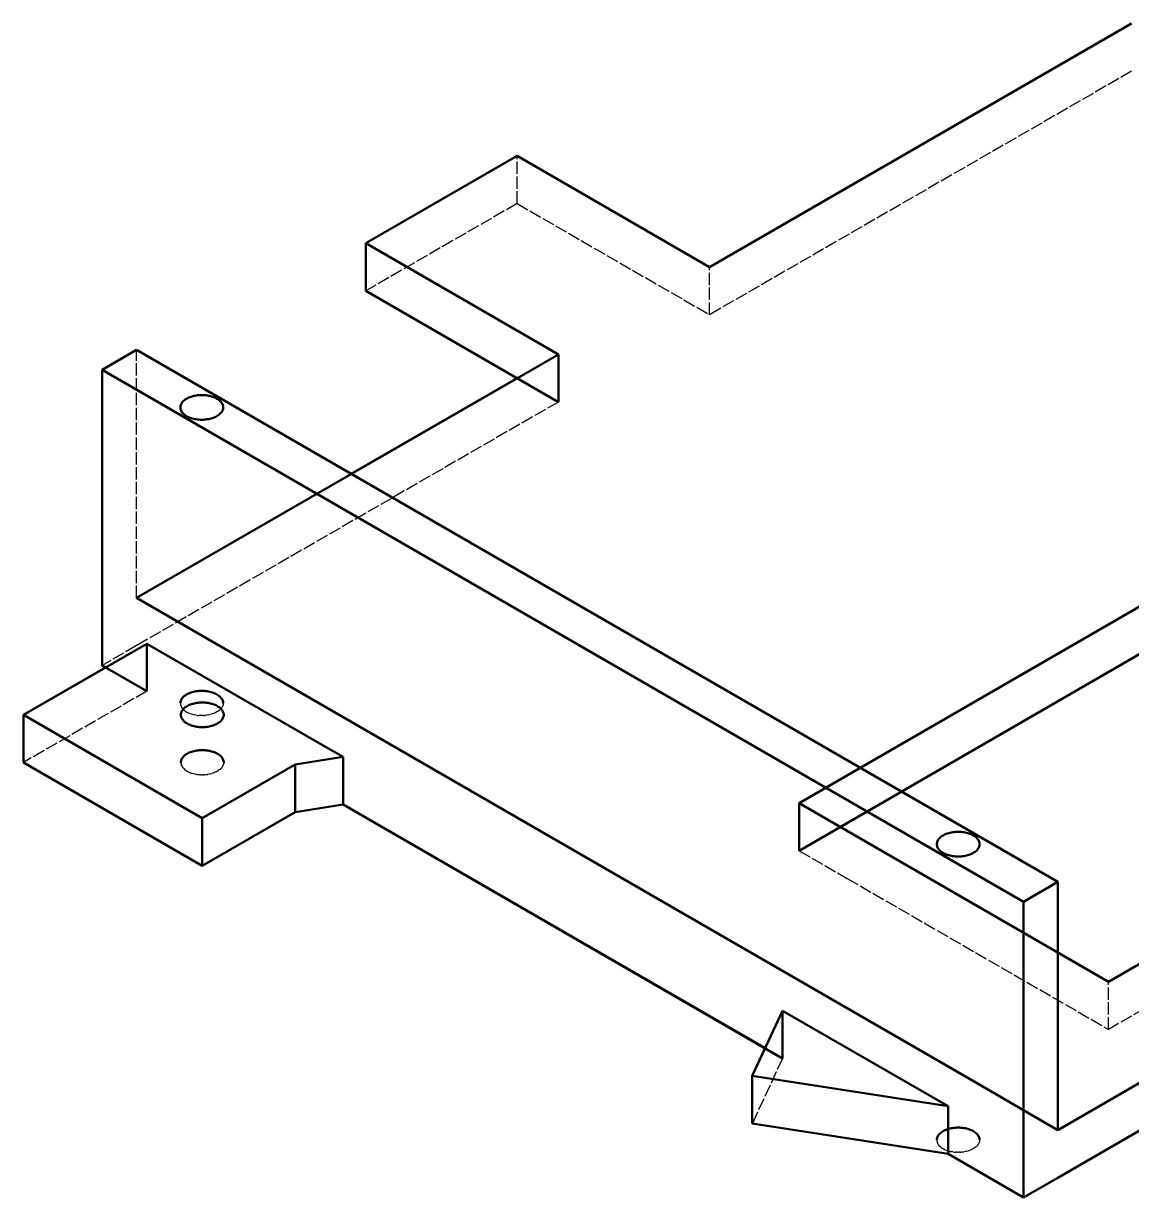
# Model space of a CAD drawing. Header units: millimetres. Extents: x 0 to 841, y 0 to 594.
# Drawn here: x 550.7 to 664.6, y 334.1 to 454.9 of the extents above; entities that cross this region are included whole.
import ezdxf

# ---------------------------------------------------------------- set-up
doc = ezdxf.new("R2010")
doc.units = ezdxf.units.MM
doc.linetypes.add('DASHED', pattern=[1.524, 1.27, -0.254])
doc.layers.add('OCULTA', color=8, linetype='DASHED', lineweight=25)
doc.layers.add('VISIBLE', color=7, linetype='CONTINUOUS', lineweight=50)

msp = doc.modelspace()

# ---------------------------------------------------------------- linework, layer by layer
at = {"layer": 'OCULTA'}
for p, q in [((664.59, 449.96), (621.2, 424.92)), ((601.41, 436.35), (601.41, 441.25)), ((601.41, 436.35), (585.85, 427.37)), ((601.41, 436.35), (621.2, 424.92)), ((621.2, 424.92), (621.2, 429.82)), ((562.27, 395.79), (562.27, 421.3)), ((605.65, 415.94), (562.27, 390.89)), ((562.27, 390.89), (558.73, 388.85)), ((563.33, 386.2), (550.65, 378.88)), ((566.78, 384.97), (566.79, 384.89)), ((566.79, 384.89), (566.8, 384.8)), ((566.8, 384.8), (566.83, 384.72)), ((566.83, 384.72), (566.86, 384.64)), ((566.86, 384.64), (566.9, 384.56)), ((566.9, 384.56), (566.95, 384.48)), ((566.95, 384.48), (567.01, 384.41)), ((567.01, 384.41), (567.08, 384.34)), ((567.08, 384.34), (567.16, 384.26)), ((567.16, 384.26), (567.24, 384.2)), ((567.24, 384.2), (567.33, 384.13)), ((567.33, 384.13), (567.43, 384.07)), ((567.43, 384.07), (567.53, 384.02)), ((567.65, 383.96), (567.53, 384.02)), ((567.65, 383.96), (567.76, 383.91)), ((567.76, 383.91), (567.88, 383.87)), ((570.21, 383.91), (570.08, 383.87)), ((570.32, 383.96), (570.21, 383.91)), ((570.44, 384.02), (570.32, 383.96)), ((570.54, 384.07), (570.44, 384.02)), ((570.64, 384.13), (570.54, 384.07)), ((570.73, 384.2), (570.64, 384.13)), ((570.81, 384.26), (570.73, 384.2)), ((570.89, 384.34), (570.81, 384.26)), ((570.96, 384.41), (570.89, 384.34)), ((571.02, 384.48), (570.96, 384.41)), ((571.07, 384.56), (571.02, 384.48)), ((571.11, 384.64), (571.07, 384.56)), ((571.14, 384.72), (571.11, 384.64)), ((571.17, 384.8), (571.14, 384.72)), ((571.18, 384.89), (571.17, 384.8)), ((571.18, 384.97), (571.18, 384.89)), ((567.88, 383.87), (568.01, 383.83)), ((568.01, 383.83), (568.14, 383.8)), ((568.14, 383.8), (568.28, 383.77)), ((568.42, 383.74), (568.28, 383.77)), ((568.42, 383.74), (568.56, 383.72)), ((568.56, 383.72), (568.7, 383.71)), ((568.84, 383.7), (568.7, 383.71)), ((568.98, 383.7), (568.84, 383.7)), ((569.13, 383.7), (568.98, 383.7)), ((569.13, 383.7), (569.27, 383.71)), ((569.41, 383.72), (569.27, 383.71)), ((569.55, 383.74), (569.41, 383.72)), ((569.69, 383.77), (569.55, 383.74)), ((569.69, 383.77), (569.83, 383.8)), ((569.96, 383.83), (569.83, 383.8)), ((570.08, 383.87), (569.96, 383.83)), ((566.84, 378.88), (566.84, 378.8)), ((566.84, 378.8), (566.86, 378.71)), ((566.86, 378.71), (566.88, 378.63)), ((566.88, 378.63), (566.91, 378.55)), ((566.91, 378.55), (566.96, 378.47)), ((566.96, 378.47), (567.01, 378.39)), ((567.01, 378.39), (567.07, 378.32)), ((567.07, 378.32), (567.13, 378.24)), ((567.13, 378.24), (567.21, 378.17)), ((567.21, 378.17), (567.29, 378.11)), ((567.29, 378.11), (567.39, 378.04)), ((567.39, 378.04), (567.48, 377.98)), ((567.48, 377.98), (567.59, 377.92)), ((567.59, 377.92), (567.7, 377.87)), ((567.7, 377.87), (567.82, 377.82)), ((570.38, 377.87), (570.26, 377.82)), ((570.49, 377.92), (570.38, 377.87)), ((570.6, 377.98), (570.49, 377.92)), ((570.69, 378.04), (570.6, 377.98)), ((570.79, 378.11), (570.69, 378.04)), ((570.87, 378.17), (570.79, 378.11)), ((570.94, 378.24), (570.87, 378.17)), ((571.01, 378.32), (570.94, 378.24)), ((571.07, 378.39), (571.01, 378.32)), ((571.12, 378.47), (571.07, 378.39)), ((571.16, 378.55), (571.12, 378.47)), ((571.2, 378.63), (571.16, 378.55)), ((571.22, 378.71), (571.2, 378.63)), ((571.24, 378.8), (571.22, 378.71)), ((571.24, 378.88), (571.24, 378.8)), ((567.82, 377.82), (567.94, 377.78)), ((567.94, 377.78), (568.07, 377.74)), ((568.2, 377.7), (568.07, 377.74)), ((568.2, 377.7), (568.33, 377.68)), ((568.47, 377.65), (568.33, 377.68)), ((568.47, 377.65), (568.61, 377.63)), ((568.61, 377.63), (568.75, 377.62)), ((568.9, 377.61), (568.75, 377.62)), ((568.9, 377.61), (569.04, 377.61)), ((569.18, 377.61), (569.04, 377.61)), ((569.18, 377.61), (569.33, 377.62)), ((569.47, 377.63), (569.33, 377.62)), ((569.47, 377.63), (569.61, 377.65)), ((569.75, 377.68), (569.61, 377.65)), ((569.88, 377.7), (569.75, 377.68)), ((569.88, 377.7), (570.01, 377.74)), ((570.14, 377.78), (570.01, 377.74)), ((570.26, 377.82), (570.14, 377.78)), ((697.57, 371.85), (662.22, 351.43)), ((630.4, 369.8), (635.35, 366.95)), ((635.35, 366.95), (662.22, 351.43)), ((662.22, 351.43), (662.22, 356.33)), ((628.7, 348.45), (625.59, 341.74)), ((644.57, 340.06), (644.57, 339.98)), ((644.57, 339.98), (644.59, 339.9)), ((644.59, 339.9), (644.61, 339.82)), ((644.61, 339.82), (644.64, 339.73)), ((644.64, 339.73), (644.68, 339.65)), ((644.68, 339.65), (644.73, 339.58)), ((644.73, 339.58), (644.79, 339.5)), ((644.79, 339.5), (644.86, 339.43)), ((644.86, 339.43), (644.94, 339.36)), ((644.94, 339.36), (645.02, 339.29)), ((645.02, 339.29), (645.11, 339.23)), ((645.11, 339.23), (645.21, 339.17)), ((648.42, 339.23), (648.32, 339.17)), ((648.51, 339.29), (648.42, 339.23)), ((648.6, 339.36), (648.51, 339.29)), ((648.67, 339.43), (648.6, 339.36)), ((648.74, 339.5), (648.67, 339.43)), ((648.8, 339.58), (648.74, 339.5)), ((648.85, 339.65), (648.8, 339.58)), ((648.89, 339.73), (648.85, 339.65)), ((648.92, 339.82), (648.89, 339.73)), ((648.95, 339.9), (648.92, 339.82)), ((648.96, 339.98), (648.95, 339.9)), ((648.97, 340.06), (648.96, 339.98)), ((645.21, 339.17), (645.32, 339.11)), ((645.32, 339.11), (645.43, 339.06)), ((645.43, 339.06), (645.54, 339.01)), ((645.54, 339.01), (645.67, 338.96)), ((645.67, 338.96), (645.79, 338.92)), ((645.92, 338.89), (645.79, 338.92)), ((645.92, 338.89), (646.06, 338.86)), ((646.2, 338.84), (646.06, 338.86)), ((646.2, 338.84), (646.34, 338.82)), ((646.34, 338.82), (646.48, 338.8)), ((646.62, 338.8), (646.48, 338.8)), ((646.62, 338.8), (646.77, 338.79)), ((646.91, 338.8), (646.77, 338.79)), ((646.91, 338.8), (647.05, 338.8)), ((647.2, 338.82), (647.05, 338.8)), ((647.2, 338.82), (647.34, 338.84)), ((647.47, 338.86), (647.34, 338.84)), ((647.61, 338.89), (647.47, 338.86)), ((647.74, 338.92), (647.61, 338.89)), ((647.87, 338.96), (647.74, 338.92)), ((647.99, 339.01), (647.87, 338.96)), ((648.11, 339.06), (647.99, 339.01)), ((648.22, 339.11), (648.11, 339.06)), ((648.32, 339.17), (648.22, 339.11))]:
    msp.add_line(p, q, dxfattribs=at)
at = {"layer": 'VISIBLE'}
for p, q in [((664.59, 454.86), (621.2, 429.82)), ((621.2, 429.82), (664.59, 454.86)), ((664.59, 454.86), (664.59, 454.86)), ((664.59, 454.86), (664.59, 454.86)), ((664.59, 454.86), (664.59, 454.86)), ((664.59, 454.86), (664.59, 454.86)), ((664.59, 454.86), (664.59, 454.86)), ((664.59, 454.86), (664.59, 454.86)), ((664.59, 454.86), (664.59, 454.86)), ((664.59, 454.86), (664.59, 454.86)), ((664.59, 454.86), (664.59, 454.86)), ((664.59, 454.86), (664.59, 454.86)), ((664.59, 454.86), (664.59, 454.86)), ((601.41, 441.25), (585.85, 432.27)), ((585.85, 432.27), (601.41, 441.25)), ((601.41, 441.25), (621.2, 429.82)), ((601.41, 441.25), (601.41, 441.25)), ((601.41, 441.25), (601.41, 441.25)), ((601.41, 441.25), (621.2, 429.82)), ((585.85, 427.37), (585.85, 432.27)), ((585.85, 432.27), (605.65, 420.84)), ((585.85, 427.37), (585.85, 432.27)), ((585.85, 432.27), (585.85, 432.27)), ((585.85, 432.27), (585.85, 432.27)), ((621.2, 429.82), (621.2, 429.82)), ((621.2, 429.82), (621.2, 429.82)), ((621.2, 429.82), (621.2, 429.82)), ((621.2, 429.82), (621.2, 429.82)), ((621.2, 429.82), (621.2, 429.82)), ((621.2, 429.82), (621.2, 429.82)), ((621.2, 429.82), (621.2, 429.82)), ((621.2, 429.82), (621.2, 429.82)), ((621.2, 429.82), (621.2, 429.82)), ((621.2, 429.82), (621.2, 429.82)), ((621.2, 429.82), (621.2, 429.82)), ((585.85, 427.37), (605.65, 415.94)), ((601.41, 418.39), (585.85, 427.37)), ((585.85, 427.37), (585.85, 427.37)), ((585.85, 427.37), (585.85, 427.37)), ((562.27, 421.3), (558.73, 419.26)), ((558.73, 419.26), (562.27, 421.3)), ((562.27, 421.3), (657.02, 366.6)), ((562.27, 421.3), (562.27, 421.3)), ((562.27, 421.3), (562.27, 421.3)), ((562.27, 421.3), (584.36, 408.55)), ((605.65, 420.84), (562.27, 395.79)), ((605.65, 415.94), (605.65, 420.84)), ((558.73, 388.85), (558.73, 419.26)), ((558.73, 419.26), (653.48, 364.56)), ((558.73, 388.85), (558.73, 419.26)), ((558.73, 419.26), (558.73, 419.26)), ((558.73, 419.26), (558.73, 419.26)), ((584.36, 408.55), (601.41, 418.39)), ((601.41, 418.39), (601.41, 418.39)), ((601.41, 418.39), (601.41, 418.39)), ((601.41, 418.39), (601.41, 418.39)), ((601.41, 418.39), (601.41, 418.39)), ((601.41, 418.39), (601.41, 418.39)), ((601.41, 418.39), (601.41, 418.39)), ((601.41, 418.39), (601.41, 418.39)), ((601.41, 418.39), (601.41, 418.39)), ((601.41, 418.39), (601.41, 418.39)), ((601.41, 418.39), (601.41, 418.39)), ((601.41, 418.39), (601.41, 418.39)), ((601.41, 418.39), (601.41, 418.39)), ((601.41, 418.39), (601.41, 418.39)), ((601.41, 418.39), (601.41, 418.39)), ((601.41, 418.39), (601.41, 418.39)), ((601.41, 418.39), (601.41, 418.39)), ((601.41, 418.39), (601.41, 418.39)), ((601.41, 418.39), (601.41, 418.39)), ((601.41, 418.39), (601.41, 418.39)), ((601.41, 418.39), (601.41, 418.39)), ((601.41, 418.39), (601.41, 418.39)), ((567.76, 416.44), (567.88, 416.48)), ((568.01, 416.52), (567.88, 416.48)), ((568.14, 416.56), (568.01, 416.52)), ((568.28, 416.59), (568.14, 416.56)), ((568.28, 416.59), (568.42, 416.61)), ((568.56, 416.63), (568.42, 416.61)), ((568.7, 416.64), (568.56, 416.63)), ((568.7, 416.64), (568.84, 416.65)), ((568.98, 416.66), (568.84, 416.65)), ((568.98, 416.66), (569.13, 416.65)), ((569.27, 416.64), (569.13, 416.65)), ((569.41, 416.63), (569.27, 416.64)), ((569.41, 416.63), (569.55, 416.61)), ((569.69, 416.59), (569.55, 416.61)), ((569.69, 416.59), (569.83, 416.56)), ((569.83, 416.56), (569.96, 416.52)), ((569.96, 416.52), (570.08, 416.48)), ((570.08, 416.48), (570.21, 416.44)), ((566.79, 415.47), (566.78, 415.38)), ((566.78, 415.38), (566.79, 415.3)), ((566.8, 415.55), (566.79, 415.47)), ((566.79, 415.3), (566.8, 415.22)), ((566.83, 415.63), (566.8, 415.55)), ((566.86, 415.71), (566.83, 415.63)), ((566.9, 415.79), (566.86, 415.71)), ((566.95, 415.87), (566.9, 415.79)), ((567.01, 415.95), (566.95, 415.87)), ((567.08, 416.02), (567.01, 415.95)), ((567.16, 416.09), (567.08, 416.02)), ((567.24, 416.16), (567.16, 416.09)), ((567.33, 416.22), (567.24, 416.16)), ((567.43, 416.28), (567.33, 416.22)), ((567.53, 416.34), (567.43, 416.28)), ((567.65, 416.39), (567.53, 416.34)), ((567.76, 416.44), (567.65, 416.39)), ((570.21, 416.44), (570.32, 416.39)), ((570.44, 416.34), (570.32, 416.39)), ((570.44, 416.34), (570.54, 416.28)), ((570.54, 416.28), (570.64, 416.22)), ((570.64, 416.22), (570.73, 416.16)), ((570.73, 416.16), (570.81, 416.09)), ((570.81, 416.09), (570.89, 416.02)), ((570.89, 416.02), (570.96, 415.95)), ((570.96, 415.95), (571.02, 415.87)), ((571.02, 415.87), (571.07, 415.79)), ((571.07, 415.79), (571.11, 415.71)), ((571.11, 415.71), (571.14, 415.63)), ((571.14, 415.63), (571.17, 415.55)), ((571.17, 415.55), (571.18, 415.47)), ((571.18, 415.3), (571.17, 415.22)), ((571.18, 415.47), (571.18, 415.38)), ((571.18, 415.38), (571.18, 415.3)), ((566.8, 415.22), (566.83, 415.14)), ((566.83, 415.14), (566.86, 415.06)), ((566.86, 415.06), (566.9, 414.98)), ((566.9, 414.98), (566.95, 414.9)), ((566.95, 414.9), (567.01, 414.82)), ((567.01, 414.82), (567.08, 414.75)), ((567.08, 414.75), (567.16, 414.68)), ((567.16, 414.68), (567.24, 414.61)), ((567.24, 414.61), (567.33, 414.55)), ((567.33, 414.55), (567.43, 414.49)), ((567.43, 414.49), (567.53, 414.43)), ((567.65, 414.38), (567.53, 414.43)), ((567.65, 414.38), (567.76, 414.33)), ((567.76, 414.33), (567.88, 414.28)), ((567.88, 414.28), (568.01, 414.25)), ((568.01, 414.25), (568.14, 414.21)), ((568.14, 414.21), (568.28, 414.18)), ((568.42, 414.16), (568.28, 414.18)), ((568.42, 414.16), (568.56, 414.14)), ((568.56, 414.14), (568.7, 414.13)), ((568.84, 414.12), (568.7, 414.13)), ((568.98, 414.11), (568.84, 414.12)), ((569.13, 414.12), (568.98, 414.11)), ((569.13, 414.12), (569.27, 414.13)), ((569.41, 414.14), (569.27, 414.13)), ((569.55, 414.16), (569.41, 414.14)), ((569.69, 414.18), (569.55, 414.16)), ((569.69, 414.18), (569.83, 414.21)), ((569.96, 414.25), (569.83, 414.21)), ((570.08, 414.28), (569.96, 414.25)), ((570.21, 414.33), (570.08, 414.28)), ((570.32, 414.38), (570.21, 414.33)), ((570.44, 414.43), (570.32, 414.38)), ((570.54, 414.49), (570.44, 414.43)), ((570.64, 414.55), (570.54, 414.49)), ((570.73, 414.61), (570.64, 414.55)), ((570.81, 414.68), (570.73, 414.61)), ((570.89, 414.75), (570.81, 414.68)), ((570.96, 414.82), (570.89, 414.75)), ((571.02, 414.9), (570.96, 414.82)), ((571.07, 414.98), (571.02, 414.9)), ((571.11, 415.06), (571.07, 414.98)), ((571.14, 415.14), (571.11, 415.06)), ((571.17, 415.22), (571.14, 415.14)), ((700.06, 414.93), (630.4, 374.7)), ((584.36, 408.55), (584.36, 408.55)), ((584.36, 408.55), (584.36, 408.55)), ((584.36, 408.55), (584.36, 408.55)), ((584.36, 408.55), (584.36, 408.55)), ((584.36, 408.55), (584.36, 408.55)), ((584.36, 408.55), (584.36, 408.55)), ((584.36, 408.55), (584.36, 408.55)), ((584.36, 408.55), (584.36, 408.55)), ((584.36, 408.55), (584.36, 408.55)), ((584.36, 408.55), (584.36, 408.55)), ((584.36, 408.55), (584.36, 408.55)), ((732.93, 397.16), (662.22, 356.33)), ((562.27, 395.79), (648.16, 346.2)), ((662.22, 356.33), (728.68, 394.71)), ((563.33, 391.09), (550.65, 383.78)), ((563.33, 386.2), (563.33, 391.09)), ((563.33, 391.09), (581.71, 380.48)), ((665.75, 390.22), (630.4, 369.8)), ((665.75, 390.22), (640.93, 375.89)), ((558.73, 388.85), (563.33, 386.2)), ((559.09, 388.64), (558.73, 388.85)), ((558.73, 388.85), (558.73, 388.85)), ((558.73, 388.85), (558.73, 388.85)), ((550.65, 383.78), (559.09, 388.64)), ((559.09, 388.64), (559.09, 388.64)), ((559.09, 388.64), (559.09, 388.64)), ((559.09, 388.64), (559.09, 388.64)), ((559.09, 388.64), (559.09, 388.64)), ((559.09, 388.64), (559.09, 388.64)), ((559.09, 388.64), (559.09, 388.64)), ((559.09, 388.64), (559.09, 388.64)), ((559.09, 388.64), (559.09, 388.64)), ((559.09, 388.64), (559.09, 388.64)), ((559.09, 388.64), (559.09, 388.64)), ((559.09, 388.64), (559.09, 388.64)), ((559.09, 388.64), (559.09, 388.64)), ((559.09, 388.64), (559.09, 388.64)), ((559.09, 388.64), (559.09, 388.64)), ((559.09, 388.64), (559.09, 388.64)), ((559.09, 388.64), (559.09, 388.64)), ((559.09, 388.64), (559.09, 388.64)), ((559.09, 388.64), (559.09, 388.64)), ((559.09, 388.64), (559.09, 388.64)), ((559.09, 388.64), (559.09, 388.64)), ((559.09, 388.64), (559.09, 388.64)), ((566.8, 385.14), (566.79, 385.05)), ((566.83, 385.22), (566.8, 385.14)), ((566.86, 385.3), (566.83, 385.22)), ((566.9, 385.38), (566.86, 385.3)), ((566.95, 385.46), (566.9, 385.38)), ((567.01, 385.53), (566.95, 385.46)), ((567.08, 385.61), (567.01, 385.53)), ((567.16, 385.68), (567.08, 385.61)), ((567.24, 385.74), (567.16, 385.68)), ((567.33, 385.81), (567.24, 385.74)), ((567.43, 385.87), (567.33, 385.81)), ((567.53, 385.93), (567.43, 385.87)), ((567.65, 385.98), (567.53, 385.93)), ((567.76, 386.03), (567.65, 385.98)), ((567.76, 386.03), (567.88, 386.07)), ((568.01, 386.11), (567.88, 386.07)), ((568.14, 386.14), (568.01, 386.11)), ((568.28, 386.17), (568.14, 386.14)), ((568.28, 386.17), (568.42, 386.2)), ((568.56, 386.22), (568.42, 386.2)), ((568.7, 386.23), (568.56, 386.22)), ((568.7, 386.23), (568.84, 386.24)), ((568.98, 386.24), (568.84, 386.24)), ((568.98, 386.24), (569.13, 386.24)), ((569.27, 386.23), (569.13, 386.24)), ((569.41, 386.22), (569.27, 386.23)), ((569.41, 386.22), (569.55, 386.2)), ((569.69, 386.17), (569.55, 386.2)), ((569.69, 386.17), (569.83, 386.14)), ((569.83, 386.14), (569.96, 386.11)), ((569.96, 386.11), (570.08, 386.07)), ((570.08, 386.07), (570.21, 386.03)), ((570.21, 386.03), (570.32, 385.98)), ((570.44, 385.93), (570.32, 385.98)), ((570.44, 385.93), (570.54, 385.87)), ((570.54, 385.87), (570.64, 385.81)), ((570.64, 385.81), (570.73, 385.74)), ((570.73, 385.74), (570.81, 385.68)), ((570.81, 385.68), (570.89, 385.61)), ((570.89, 385.61), (570.96, 385.53)), ((570.96, 385.53), (571.02, 385.46)), ((571.02, 385.46), (571.07, 385.38)), ((571.07, 385.38), (571.11, 385.3)), ((571.11, 385.3), (571.14, 385.22)), ((571.14, 385.22), (571.17, 385.14)), ((571.17, 385.14), (571.18, 385.05)), ((566.79, 385.05), (566.78, 384.97)), ((566.86, 383.94), (566.84, 383.86)), ((566.88, 384.03), (566.86, 383.94)), ((566.91, 384.11), (566.88, 384.03)), ((566.96, 384.19), (566.91, 384.11)), ((567.01, 384.26), (566.96, 384.19)), ((567.07, 384.34), (567.01, 384.26)), ((567.13, 384.41), (567.07, 384.34)), ((567.21, 384.48), (567.13, 384.41)), ((567.29, 384.55), (567.21, 384.48)), ((567.39, 384.61), (567.29, 384.55)), ((567.48, 384.68), (567.39, 384.61)), ((567.59, 384.73), (567.48, 384.68)), ((567.7, 384.79), (567.59, 384.73)), ((567.82, 384.83), (567.7, 384.79)), ((567.94, 384.88), (567.82, 384.83)), ((568.07, 384.92), (567.94, 384.88)), ((568.2, 384.95), (568.07, 384.92)), ((568.33, 384.98), (568.2, 384.95)), ((568.47, 385), (568.33, 384.98)), ((568.47, 385), (568.61, 385.02)), ((568.75, 385.04), (568.61, 385.02)), ((568.75, 385.04), (568.9, 385.04)), ((569.04, 385.05), (568.9, 385.04)), ((569.04, 385.05), (569.18, 385.04)), ((569.18, 385.04), (569.33, 385.04)), ((569.47, 385.02), (569.33, 385.04)), ((569.47, 385.02), (569.61, 385)), ((569.61, 385), (569.75, 384.98)), ((569.88, 384.95), (569.75, 384.98)), ((569.88, 384.95), (570.01, 384.92)), ((570.01, 384.92), (570.14, 384.88)), ((570.14, 384.88), (570.26, 384.83)), ((570.26, 384.83), (570.38, 384.79)), ((570.38, 384.79), (570.49, 384.73)), ((570.49, 384.73), (570.6, 384.68)), ((570.6, 384.68), (570.69, 384.61)), ((570.69, 384.61), (570.79, 384.55)), ((570.79, 384.55), (570.87, 384.48)), ((570.87, 384.48), (570.94, 384.41)), ((570.94, 384.41), (571.01, 384.34)), ((571.01, 384.34), (571.07, 384.26)), ((571.07, 384.26), (571.12, 384.19)), ((571.12, 384.19), (571.16, 384.11)), ((571.16, 384.11), (571.2, 384.03)), ((571.18, 385.05), (571.18, 384.97)), ((571.2, 384.03), (571.22, 383.94)), ((571.22, 383.94), (571.24, 383.86)), ((550.65, 378.88), (550.65, 383.78)), ((550.65, 383.78), (569.04, 373.16)), ((550.65, 383.78), (550.65, 383.78)), ((550.65, 383.78), (550.65, 383.78)), ((550.65, 378.88), (550.65, 383.78)), ((566.84, 383.86), (566.84, 383.78)), ((566.84, 383.78), (566.84, 383.69)), ((566.84, 383.69), (566.86, 383.61)), ((566.86, 383.61), (566.88, 383.53)), ((566.88, 383.53), (566.91, 383.45)), ((566.91, 383.45), (566.96, 383.37)), ((566.96, 383.37), (567.01, 383.29)), ((567.01, 383.29), (567.07, 383.22)), ((567.07, 383.22), (567.13, 383.14)), ((567.13, 383.14), (567.21, 383.07)), ((567.21, 383.07), (567.29, 383)), ((567.29, 383), (567.39, 382.94)), ((567.39, 382.94), (567.48, 382.88)), ((567.48, 382.88), (567.59, 382.82)), ((567.59, 382.82), (567.7, 382.77)), ((567.7, 382.77), (567.82, 382.72)), ((567.82, 382.72), (567.94, 382.68)), ((570.26, 382.72), (570.14, 382.68)), ((570.38, 382.77), (570.26, 382.72)), ((570.49, 382.82), (570.38, 382.77)), ((570.6, 382.88), (570.49, 382.82)), ((570.69, 382.94), (570.6, 382.88)), ((570.79, 383), (570.69, 382.94)), ((570.87, 383.07), (570.79, 383)), ((570.94, 383.14), (570.87, 383.07)), ((571.01, 383.22), (570.94, 383.14)), ((571.07, 383.29), (571.01, 383.22)), ((571.12, 383.37), (571.07, 383.29)), ((571.16, 383.45), (571.12, 383.37)), ((571.2, 383.53), (571.16, 383.45)), ((571.22, 383.61), (571.2, 383.53)), ((571.24, 383.69), (571.22, 383.61)), ((571.24, 383.86), (571.24, 383.78)), ((571.24, 383.78), (571.24, 383.69)), ((567.94, 382.68), (568.07, 382.64)), ((568.2, 382.6), (568.07, 382.64)), ((568.2, 382.6), (568.33, 382.57)), ((568.47, 382.55), (568.33, 382.57)), ((568.47, 382.55), (568.61, 382.53)), ((568.61, 382.53), (568.75, 382.52)), ((568.9, 382.51), (568.75, 382.52)), ((568.9, 382.51), (569.04, 382.51)), ((569.18, 382.51), (569.04, 382.51)), ((569.18, 382.51), (569.33, 382.52)), ((569.47, 382.53), (569.33, 382.52)), ((569.47, 382.53), (569.61, 382.55)), ((569.75, 382.57), (569.61, 382.55)), ((569.88, 382.6), (569.75, 382.57)), ((569.88, 382.6), (570.01, 382.64)), ((570.14, 382.68), (570.01, 382.64)), ((581.71, 380.48), (583.51, 379.44)), ((566.88, 379.13), (566.86, 379.04)), ((566.91, 379.21), (566.88, 379.13)), ((566.96, 379.29), (566.91, 379.21)), ((567.01, 379.36), (566.96, 379.29)), ((567.07, 379.44), (567.01, 379.36)), ((567.13, 379.51), (567.07, 379.44)), ((567.21, 379.58), (567.13, 379.51)), ((567.29, 379.65), (567.21, 379.58)), ((567.39, 379.72), (567.29, 379.65)), ((567.48, 379.78), (567.39, 379.72)), ((567.59, 379.83), (567.48, 379.78)), ((567.7, 379.89), (567.59, 379.83)), ((567.82, 379.93), (567.7, 379.89)), ((567.94, 379.98), (567.82, 379.93)), ((568.07, 380.02), (567.94, 379.98)), ((568.2, 380.05), (568.07, 380.02)), ((568.33, 380.08), (568.2, 380.05)), ((568.47, 380.11), (568.33, 380.08)), ((568.47, 380.11), (568.61, 380.12)), ((568.75, 380.14), (568.61, 380.12)), ((568.75, 380.14), (568.9, 380.15)), ((569.04, 380.15), (568.9, 380.15)), ((569.04, 380.15), (569.18, 380.15)), ((569.18, 380.15), (569.33, 380.14)), ((569.47, 380.12), (569.33, 380.14)), ((569.47, 380.12), (569.61, 380.11)), ((569.61, 380.11), (569.75, 380.08)), ((569.88, 380.05), (569.75, 380.08)), ((569.88, 380.05), (570.01, 380.02)), ((570.01, 380.02), (570.14, 379.98)), ((570.14, 379.98), (570.26, 379.93)), ((570.26, 379.93), (570.38, 379.89)), ((570.38, 379.89), (570.49, 379.83)), ((570.49, 379.83), (570.6, 379.78)), ((570.6, 379.78), (570.69, 379.72)), ((570.69, 379.72), (570.79, 379.65)), ((570.79, 379.65), (570.87, 379.58)), ((570.87, 379.58), (570.94, 379.51)), ((570.94, 379.51), (571.01, 379.44)), ((571.01, 379.44), (571.07, 379.36)), ((571.07, 379.36), (571.12, 379.29)), ((571.12, 379.29), (571.16, 379.21)), ((571.16, 379.21), (571.2, 379.13)), ((571.2, 379.13), (571.22, 379.04)), ((583.51, 379.44), (578.6, 378.68)), ((583.51, 374.54), (583.51, 379.44)), ((550.65, 378.88), (569.04, 368.26)), ((569.04, 368.26), (550.65, 378.88)), ((550.65, 378.88), (550.65, 378.88)), ((550.65, 378.88), (550.65, 378.88)), ((566.86, 379.04), (566.84, 378.96)), ((566.84, 378.96), (566.84, 378.88)), ((578.6, 378.68), (569.04, 373.16)), ((571.22, 379.04), (571.24, 378.96)), ((571.24, 378.96), (571.24, 378.88)), ((578.6, 373.78), (578.6, 378.68)), ((640.93, 375.89), (640.93, 375.89)), ((640.93, 375.89), (640.93, 375.89)), ((640.93, 375.89), (640.93, 375.89)), ((640.93, 375.89), (640.93, 375.89)), ((640.93, 375.89), (640.93, 375.89)), ((640.93, 375.89), (640.93, 375.89)), ((640.93, 375.89), (640.93, 375.89)), ((640.93, 375.89), (640.93, 375.89)), ((640.93, 375.89), (640.93, 375.89)), ((640.93, 375.89), (640.93, 375.89)), ((640.93, 375.89), (640.93, 375.89)), ((640.93, 375.89), (640.93, 375.89)), ((640.93, 375.89), (640.93, 375.89)), ((640.93, 375.89), (640.93, 375.89)), ((640.93, 375.89), (640.93, 375.89)), ((640.93, 375.89), (640.93, 375.89)), ((640.93, 375.89), (640.93, 375.89)), ((640.93, 375.89), (640.93, 375.89)), ((640.93, 375.89), (640.93, 375.89)), ((640.93, 375.89), (640.93, 375.89)), ((640.93, 375.89), (640.93, 375.89)), ((640.93, 375.89), (657.02, 366.6)), ((583.51, 374.54), (578.6, 373.78)), ((583.51, 374.54), (578.6, 373.78)), ((583.51, 374.54), (628.7, 348.45)), ((626.91, 349.49), (583.51, 374.54)), ((583.51, 374.54), (583.51, 374.54)), ((583.51, 374.54), (583.51, 374.54)), ((583.51, 374.54), (583.51, 374.54)), ((583.51, 374.54), (583.51, 374.54)), ((583.51, 374.54), (583.51, 374.54)), ((583.51, 374.54), (583.51, 374.54)), ((583.51, 374.54), (583.51, 374.54)), ((630.4, 369.8), (630.4, 374.7)), ((630.4, 374.7), (662.22, 356.33)), ((578.6, 373.78), (569.04, 368.26)), ((578.6, 373.78), (569.04, 368.26)), ((569.04, 368.26), (569.04, 373.16)), ((578.6, 373.78), (578.6, 373.78)), ((578.6, 373.78), (578.6, 373.78)), ((578.6, 373.78), (578.6, 373.78)), ((578.6, 373.78), (578.6, 373.78)), ((644.59, 370.64), (644.57, 370.56)), ((644.61, 370.73), (644.59, 370.64)), ((644.64, 370.81), (644.61, 370.73)), ((644.68, 370.89), (644.64, 370.81)), ((644.73, 370.96), (644.68, 370.89)), ((644.79, 371.04), (644.73, 370.96)), ((644.86, 371.11), (644.79, 371.04)), ((644.94, 371.18), (644.86, 371.11)), ((645.02, 371.25), (644.94, 371.18)), ((645.11, 371.32), (645.02, 371.25)), ((645.21, 371.38), (645.11, 371.32)), ((645.32, 371.43), (645.21, 371.38)), ((645.43, 371.49), (645.32, 371.43)), ((645.54, 371.53), (645.43, 371.49)), ((645.67, 371.58), (645.54, 371.53)), ((645.67, 371.58), (645.79, 371.62)), ((645.92, 371.65), (645.79, 371.62)), ((646.06, 371.68), (645.92, 371.65)), ((646.2, 371.7), (646.06, 371.68)), ((646.34, 371.72), (646.2, 371.7)), ((646.48, 371.74), (646.34, 371.72)), ((646.48, 371.74), (646.62, 371.75)), ((646.77, 371.75), (646.62, 371.75)), ((646.77, 371.75), (646.91, 371.75)), ((647.05, 371.74), (646.91, 371.75)), ((647.05, 371.74), (647.2, 371.72)), ((647.2, 371.72), (647.34, 371.7)), ((647.47, 371.68), (647.34, 371.7)), ((647.47, 371.68), (647.61, 371.65)), ((647.61, 371.65), (647.74, 371.62)), ((647.74, 371.62), (647.87, 371.58)), ((647.87, 371.58), (647.99, 371.53)), ((647.99, 371.53), (648.11, 371.49)), ((648.22, 371.43), (648.11, 371.49)), ((648.22, 371.43), (648.32, 371.38)), ((648.32, 371.38), (648.42, 371.32)), ((648.42, 371.32), (648.51, 371.25)), ((648.51, 371.25), (648.6, 371.18)), ((648.6, 371.18), (648.67, 371.11)), ((648.67, 371.11), (648.74, 371.04)), ((648.74, 371.04), (648.8, 370.96)), ((648.8, 370.96), (648.85, 370.89)), ((648.85, 370.89), (648.89, 370.81)), ((648.89, 370.81), (648.92, 370.73)), ((648.92, 370.73), (648.95, 370.64)), ((648.95, 370.64), (648.96, 370.56)), ((644.57, 370.56), (644.57, 370.48)), ((644.57, 370.48), (644.57, 370.39)), ((644.57, 370.39), (644.59, 370.31)), ((644.59, 370.31), (644.61, 370.23)), ((644.61, 370.23), (644.64, 370.15)), ((644.64, 370.15), (644.68, 370.07)), ((644.68, 370.07), (644.73, 369.99)), ((644.73, 369.99), (644.79, 369.92)), ((644.79, 369.92), (644.86, 369.84)), ((644.86, 369.84), (644.94, 369.77)), ((644.94, 369.77), (645.02, 369.7)), ((645.02, 369.7), (645.11, 369.64)), ((645.11, 369.64), (645.21, 369.58)), ((645.21, 369.58), (645.32, 369.52)), ((645.32, 369.52), (645.43, 369.47)), ((645.43, 369.47), (645.54, 369.42)), ((645.54, 369.42), (645.67, 369.38)), ((647.99, 369.42), (647.87, 369.38)), ((648.11, 369.47), (647.99, 369.42)), ((648.22, 369.52), (648.11, 369.47)), ((648.32, 369.58), (648.22, 369.52)), ((648.42, 369.64), (648.32, 369.58)), ((648.51, 369.7), (648.42, 369.64)), ((648.6, 369.77), (648.51, 369.7)), ((648.67, 369.84), (648.6, 369.77)), ((648.74, 369.92), (648.67, 369.84)), ((648.8, 369.99), (648.74, 369.92)), ((648.85, 370.07), (648.8, 369.99)), ((648.89, 370.15), (648.85, 370.07)), ((648.92, 370.23), (648.89, 370.15)), ((648.95, 370.31), (648.92, 370.23)), ((648.96, 370.39), (648.95, 370.31)), ((648.96, 370.56), (648.97, 370.48)), ((648.97, 370.48), (648.96, 370.39)), ((569.04, 368.26), (569.04, 368.26)), ((569.04, 368.26), (569.04, 368.26)), ((645.67, 369.38), (645.79, 369.34)), ((645.92, 369.3), (645.79, 369.34)), ((645.92, 369.3), (646.06, 369.27)), ((646.2, 369.25), (646.06, 369.27)), ((646.2, 369.25), (646.34, 369.23)), ((646.34, 369.23), (646.48, 369.22)), ((646.62, 369.21), (646.48, 369.22)), ((646.62, 369.21), (646.77, 369.21)), ((646.91, 369.21), (646.77, 369.21)), ((646.91, 369.21), (647.05, 369.22)), ((647.2, 369.23), (647.05, 369.22)), ((647.2, 369.23), (647.34, 369.25)), ((647.47, 369.27), (647.34, 369.25)), ((647.61, 369.3), (647.47, 369.27)), ((647.74, 369.34), (647.61, 369.3)), ((647.87, 369.38), (647.74, 369.34)), ((657.02, 366.6), (653.48, 364.56)), ((657.02, 341.08), (657.02, 366.6)), ((657.02, 366.6), (657.02, 366.6)), ((657.02, 366.6), (657.02, 359.33)), ((657.02, 366.6), (657.02, 366.6)), ((700.4, 366.13), (657.02, 341.08)), ((653.48, 334.14), (653.48, 364.56)), ((700.4, 361.23), (657.02, 336.18)), ((700.4, 361.23), (657.02, 336.18)), ((657.02, 359.33), (657.02, 359.33)), ((657.02, 359.33), (657.02, 359.33)), ((657.02, 359.33), (657.02, 359.33)), ((657.02, 359.33), (657.02, 359.33)), ((657.02, 359.33), (657.02, 359.33)), ((657.02, 359.33), (657.02, 359.33)), ((657.02, 359.33), (657.02, 359.33)), ((657.02, 359.33), (657.02, 359.33)), ((657.02, 359.33), (657.02, 359.33)), ((657.02, 359.33), (657.02, 359.33)), ((657.02, 359.33), (657.02, 359.33)), ((657.02, 359.33), (662.22, 356.33)), ((662.22, 356.33), (662.22, 356.33)), ((662.22, 356.33), (662.22, 356.33)), ((662.22, 356.33), (662.22, 356.33)), ((662.22, 356.33), (662.22, 356.33)), ((662.22, 356.33), (662.22, 356.33)), ((662.22, 356.33), (662.22, 356.33)), ((662.22, 356.33), (662.22, 356.33)), ((662.22, 356.33), (662.22, 356.33)), ((662.22, 356.33), (662.22, 356.33)), ((662.22, 356.33), (662.22, 356.33)), ((662.22, 356.33), (662.22, 356.33)), ((628.7, 353.35), (625.59, 346.64)), ((628.7, 348.45), (628.7, 353.35)), ((628.7, 353.35), (645.72, 343.52)), ((625.59, 346.64), (626.91, 349.49)), ((626.91, 349.49), (626.91, 349.49)), ((626.91, 349.49), (626.91, 349.49)), ((626.91, 349.49), (626.91, 349.49)), ((626.91, 349.49), (626.91, 349.49)), ((626.91, 349.49), (626.91, 349.49)), ((626.91, 349.49), (626.91, 349.49)), ((626.91, 349.49), (626.91, 349.49)), ((626.91, 349.49), (626.91, 349.49)), ((626.91, 349.49), (626.91, 349.49)), ((626.91, 349.49), (626.91, 349.49)), ((626.91, 349.49), (626.91, 349.49)), ((626.91, 349.49), (626.91, 349.49)), ((626.91, 349.49), (626.91, 349.49)), ((626.91, 349.49), (626.91, 349.49)), ((626.91, 349.49), (626.91, 349.49)), ((645.72, 343.52), (625.59, 346.64)), ((625.59, 341.74), (625.59, 346.64)), ((625.59, 341.74), (625.59, 346.64)), ((625.59, 346.64), (625.59, 346.64)), ((625.59, 346.64), (625.59, 346.64)), ((648.16, 346.2), (657.02, 341.08)), ((645.72, 338.62), (645.72, 343.52)), ((645.72, 338.62), (625.59, 341.74)), ((645.72, 338.62), (625.59, 341.74)), ((625.59, 341.74), (625.59, 341.74)), ((625.59, 341.74), (625.59, 341.74)), ((644.68, 340.47), (644.64, 340.39)), ((644.73, 340.55), (644.68, 340.47)), ((644.79, 340.62), (644.73, 340.55)), ((644.86, 340.7), (644.79, 340.62)), ((644.94, 340.77), (644.86, 340.7)), ((645.02, 340.84), (644.94, 340.77)), ((645.11, 340.9), (645.02, 340.84)), ((645.21, 340.96), (645.11, 340.9)), ((645.32, 341.02), (645.21, 340.96)), ((645.43, 341.07), (645.32, 341.02)), ((645.54, 341.12), (645.43, 341.07)), ((645.67, 341.16), (645.54, 341.12)), ((645.67, 341.16), (645.79, 341.2)), ((645.92, 341.24), (645.79, 341.2)), ((646.06, 341.27), (645.92, 341.24)), ((646.2, 341.29), (646.06, 341.27)), ((646.34, 341.31), (646.2, 341.29)), ((646.48, 341.32), (646.34, 341.31)), ((646.48, 341.32), (646.62, 341.33)), ((646.77, 341.33), (646.62, 341.33)), ((646.77, 341.33), (646.91, 341.33)), ((647.05, 341.32), (646.91, 341.33)), ((647.05, 341.32), (647.2, 341.31)), ((647.2, 341.31), (647.34, 341.29)), ((647.47, 341.27), (647.34, 341.29)), ((647.47, 341.27), (647.61, 341.24)), ((647.61, 341.24), (647.74, 341.2)), ((647.74, 341.2), (647.87, 341.16)), ((647.87, 341.16), (647.99, 341.12)), ((647.99, 341.12), (648.11, 341.07)), ((648.22, 341.02), (648.11, 341.07)), ((648.22, 341.02), (648.32, 340.96)), ((648.32, 340.96), (648.42, 340.9)), ((648.42, 340.9), (648.51, 340.84)), ((648.51, 340.84), (648.6, 340.77)), ((648.6, 340.77), (648.67, 340.7)), ((648.67, 340.7), (648.74, 340.62)), ((648.74, 340.62), (648.8, 340.55)), ((648.8, 340.55), (648.85, 340.47)), ((648.85, 340.47), (648.89, 340.39)), ((644.59, 340.23), (644.57, 340.15)), ((644.57, 340.15), (644.57, 340.06)), ((644.61, 340.31), (644.59, 340.23)), ((644.64, 340.39), (644.61, 340.31)), ((648.89, 340.39), (648.92, 340.31)), ((648.92, 340.31), (648.95, 340.23)), ((648.95, 340.23), (648.96, 340.15)), ((648.96, 340.15), (648.97, 340.06)), ((645.72, 338.62), (653.48, 334.14)), ((653.48, 334.14), (645.72, 338.62)), ((645.72, 338.62), (645.72, 338.62)), ((645.72, 338.62), (645.72, 338.62)), ((645.72, 338.62), (645.72, 338.62)), ((645.72, 338.62), (645.72, 338.62)), ((657.02, 336.18), (653.48, 334.14)), ((657.02, 336.18), (653.48, 334.14)), ((653.48, 334.14), (653.48, 334.14)), ((653.48, 334.14), (653.48, 334.14))]:
    msp.add_line(p, q, dxfattribs=at)

doc.saveas('drawing.dxf')
